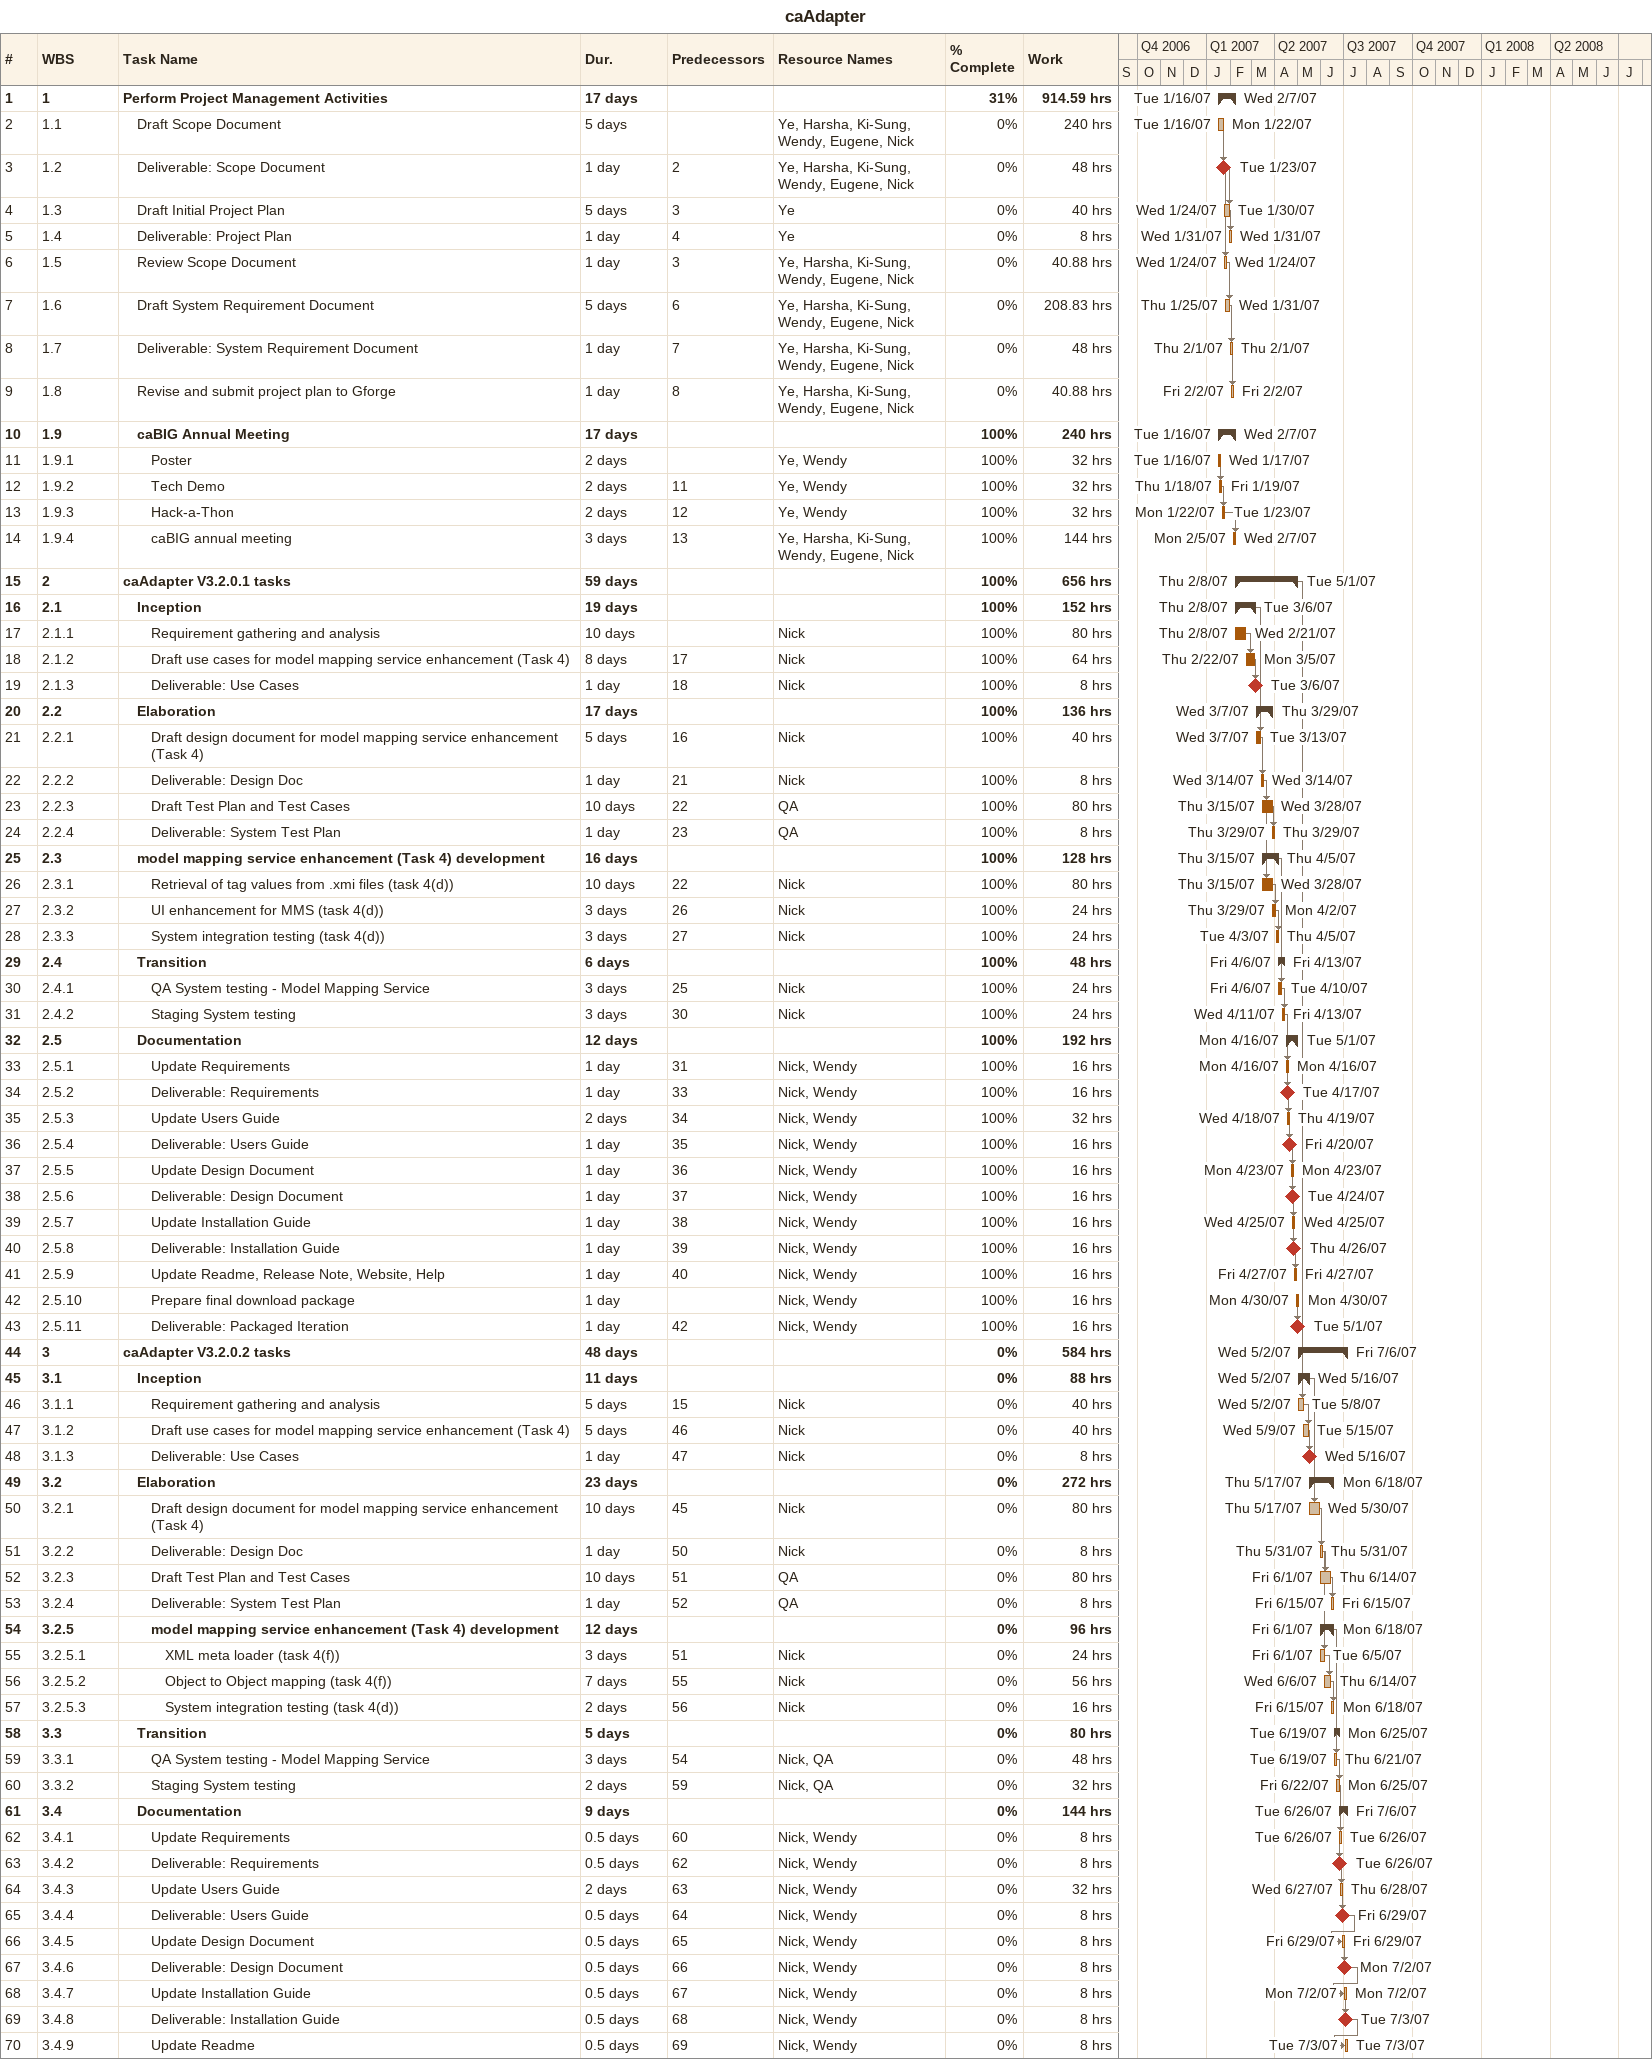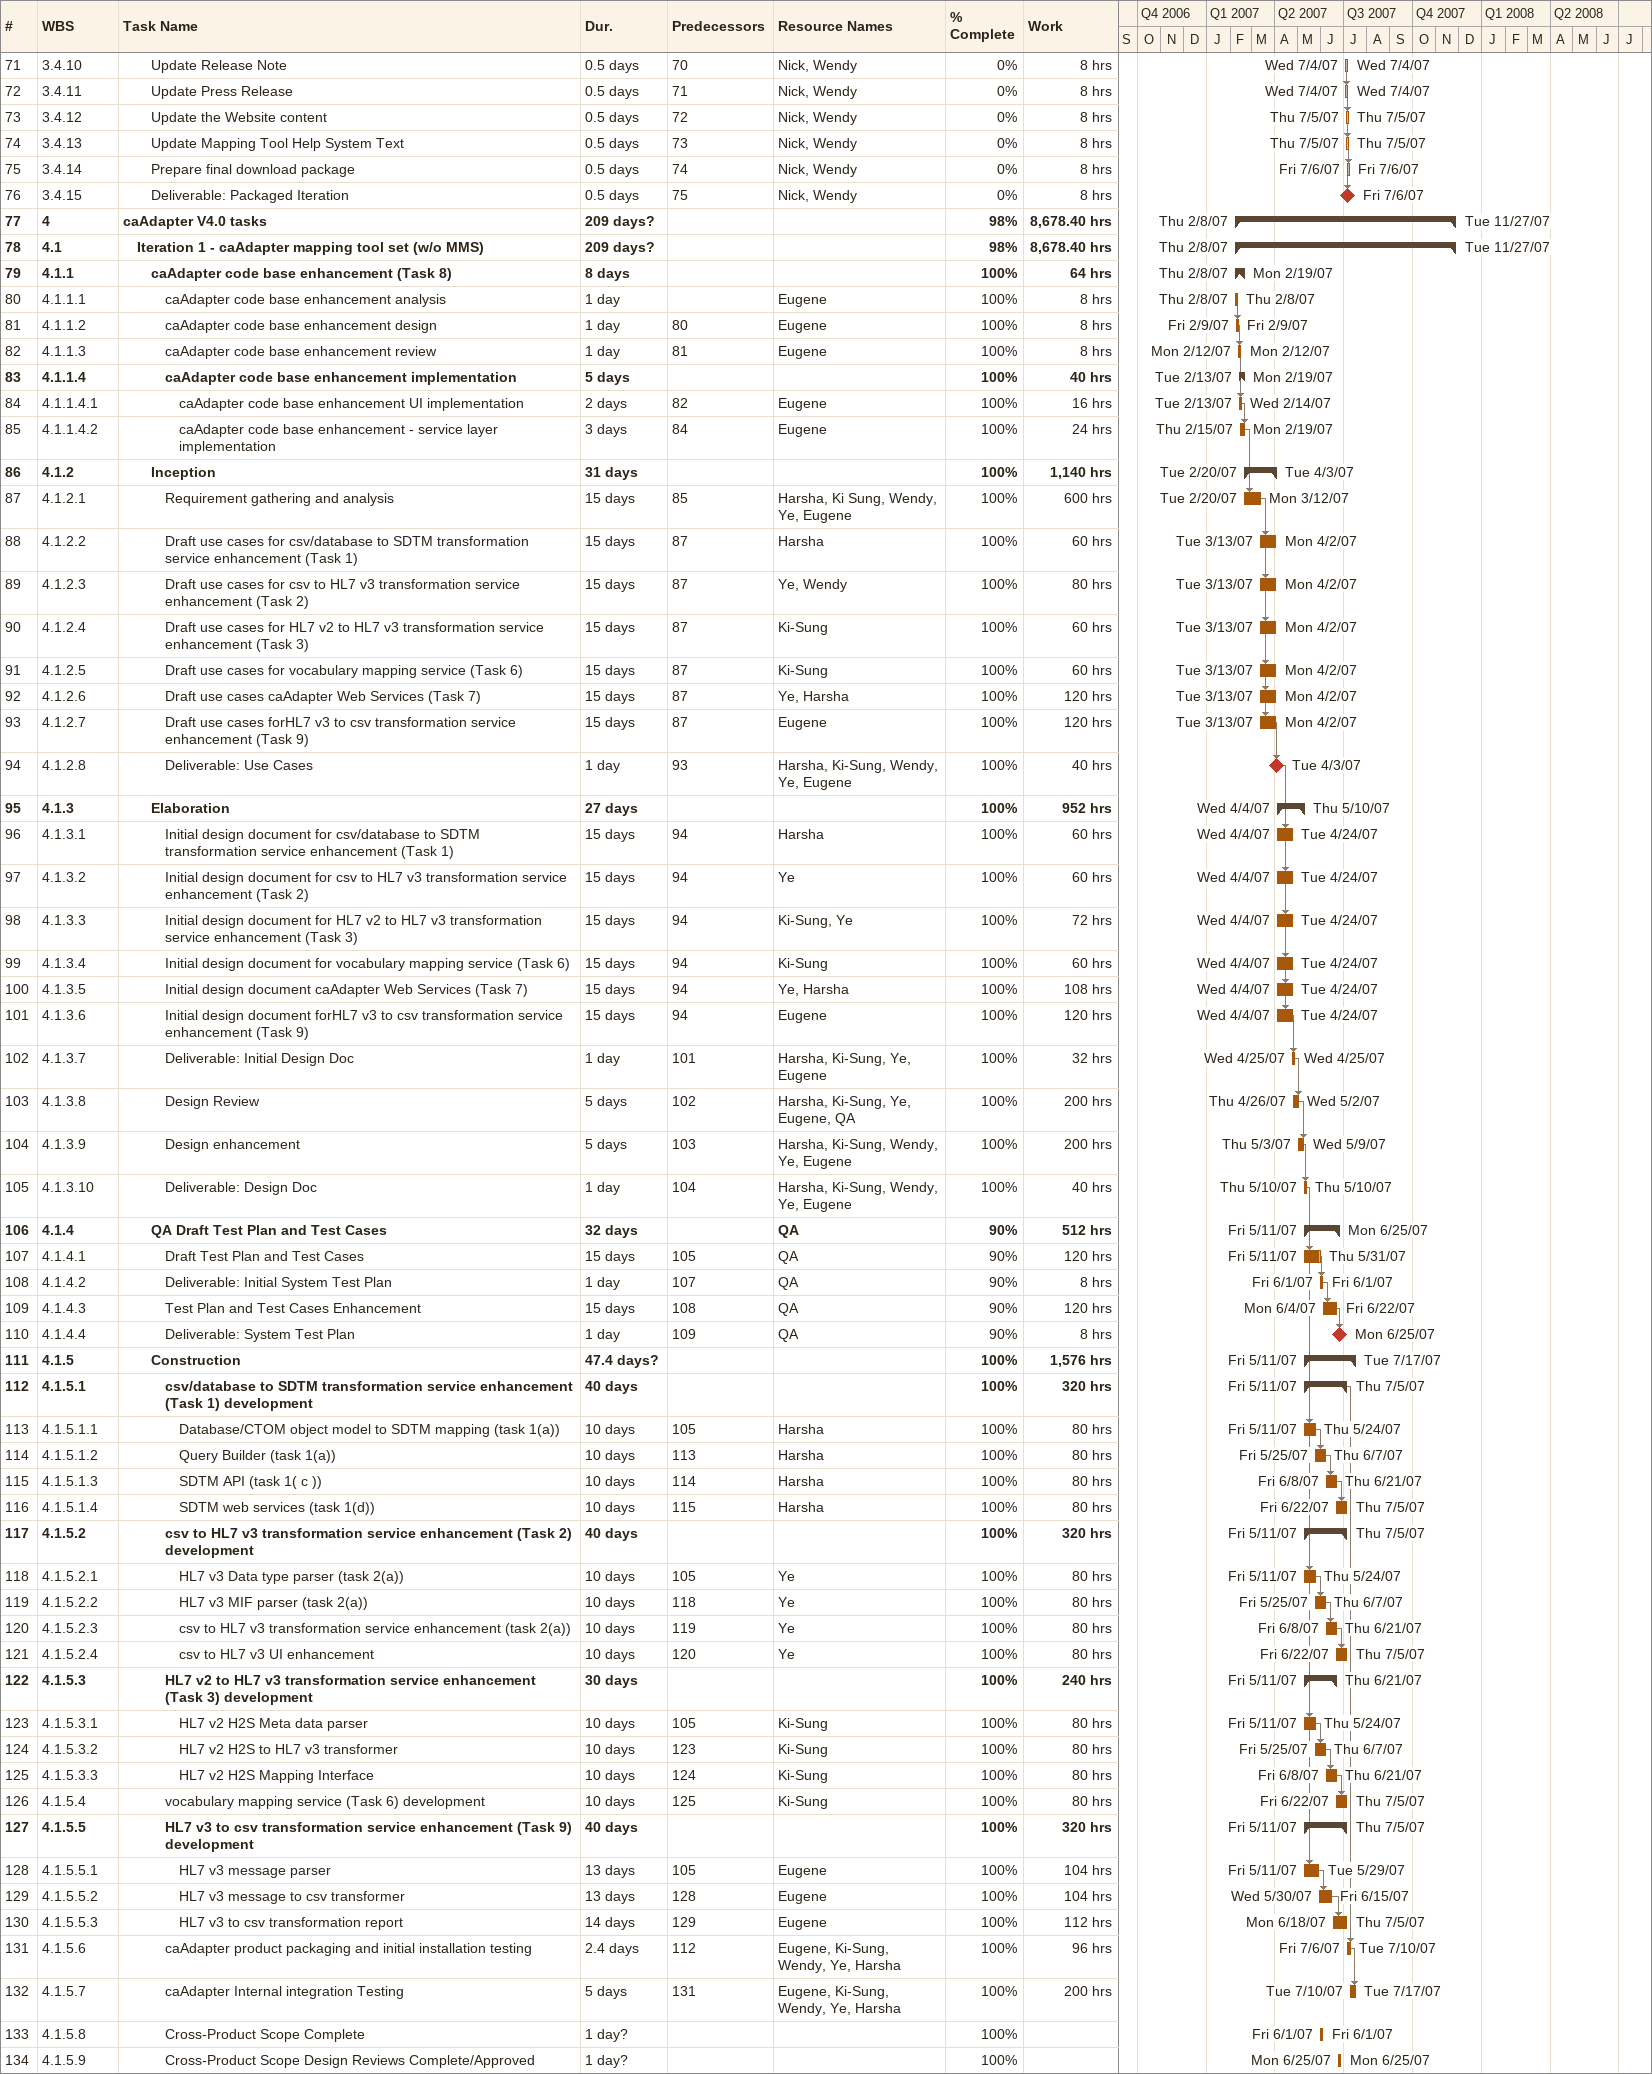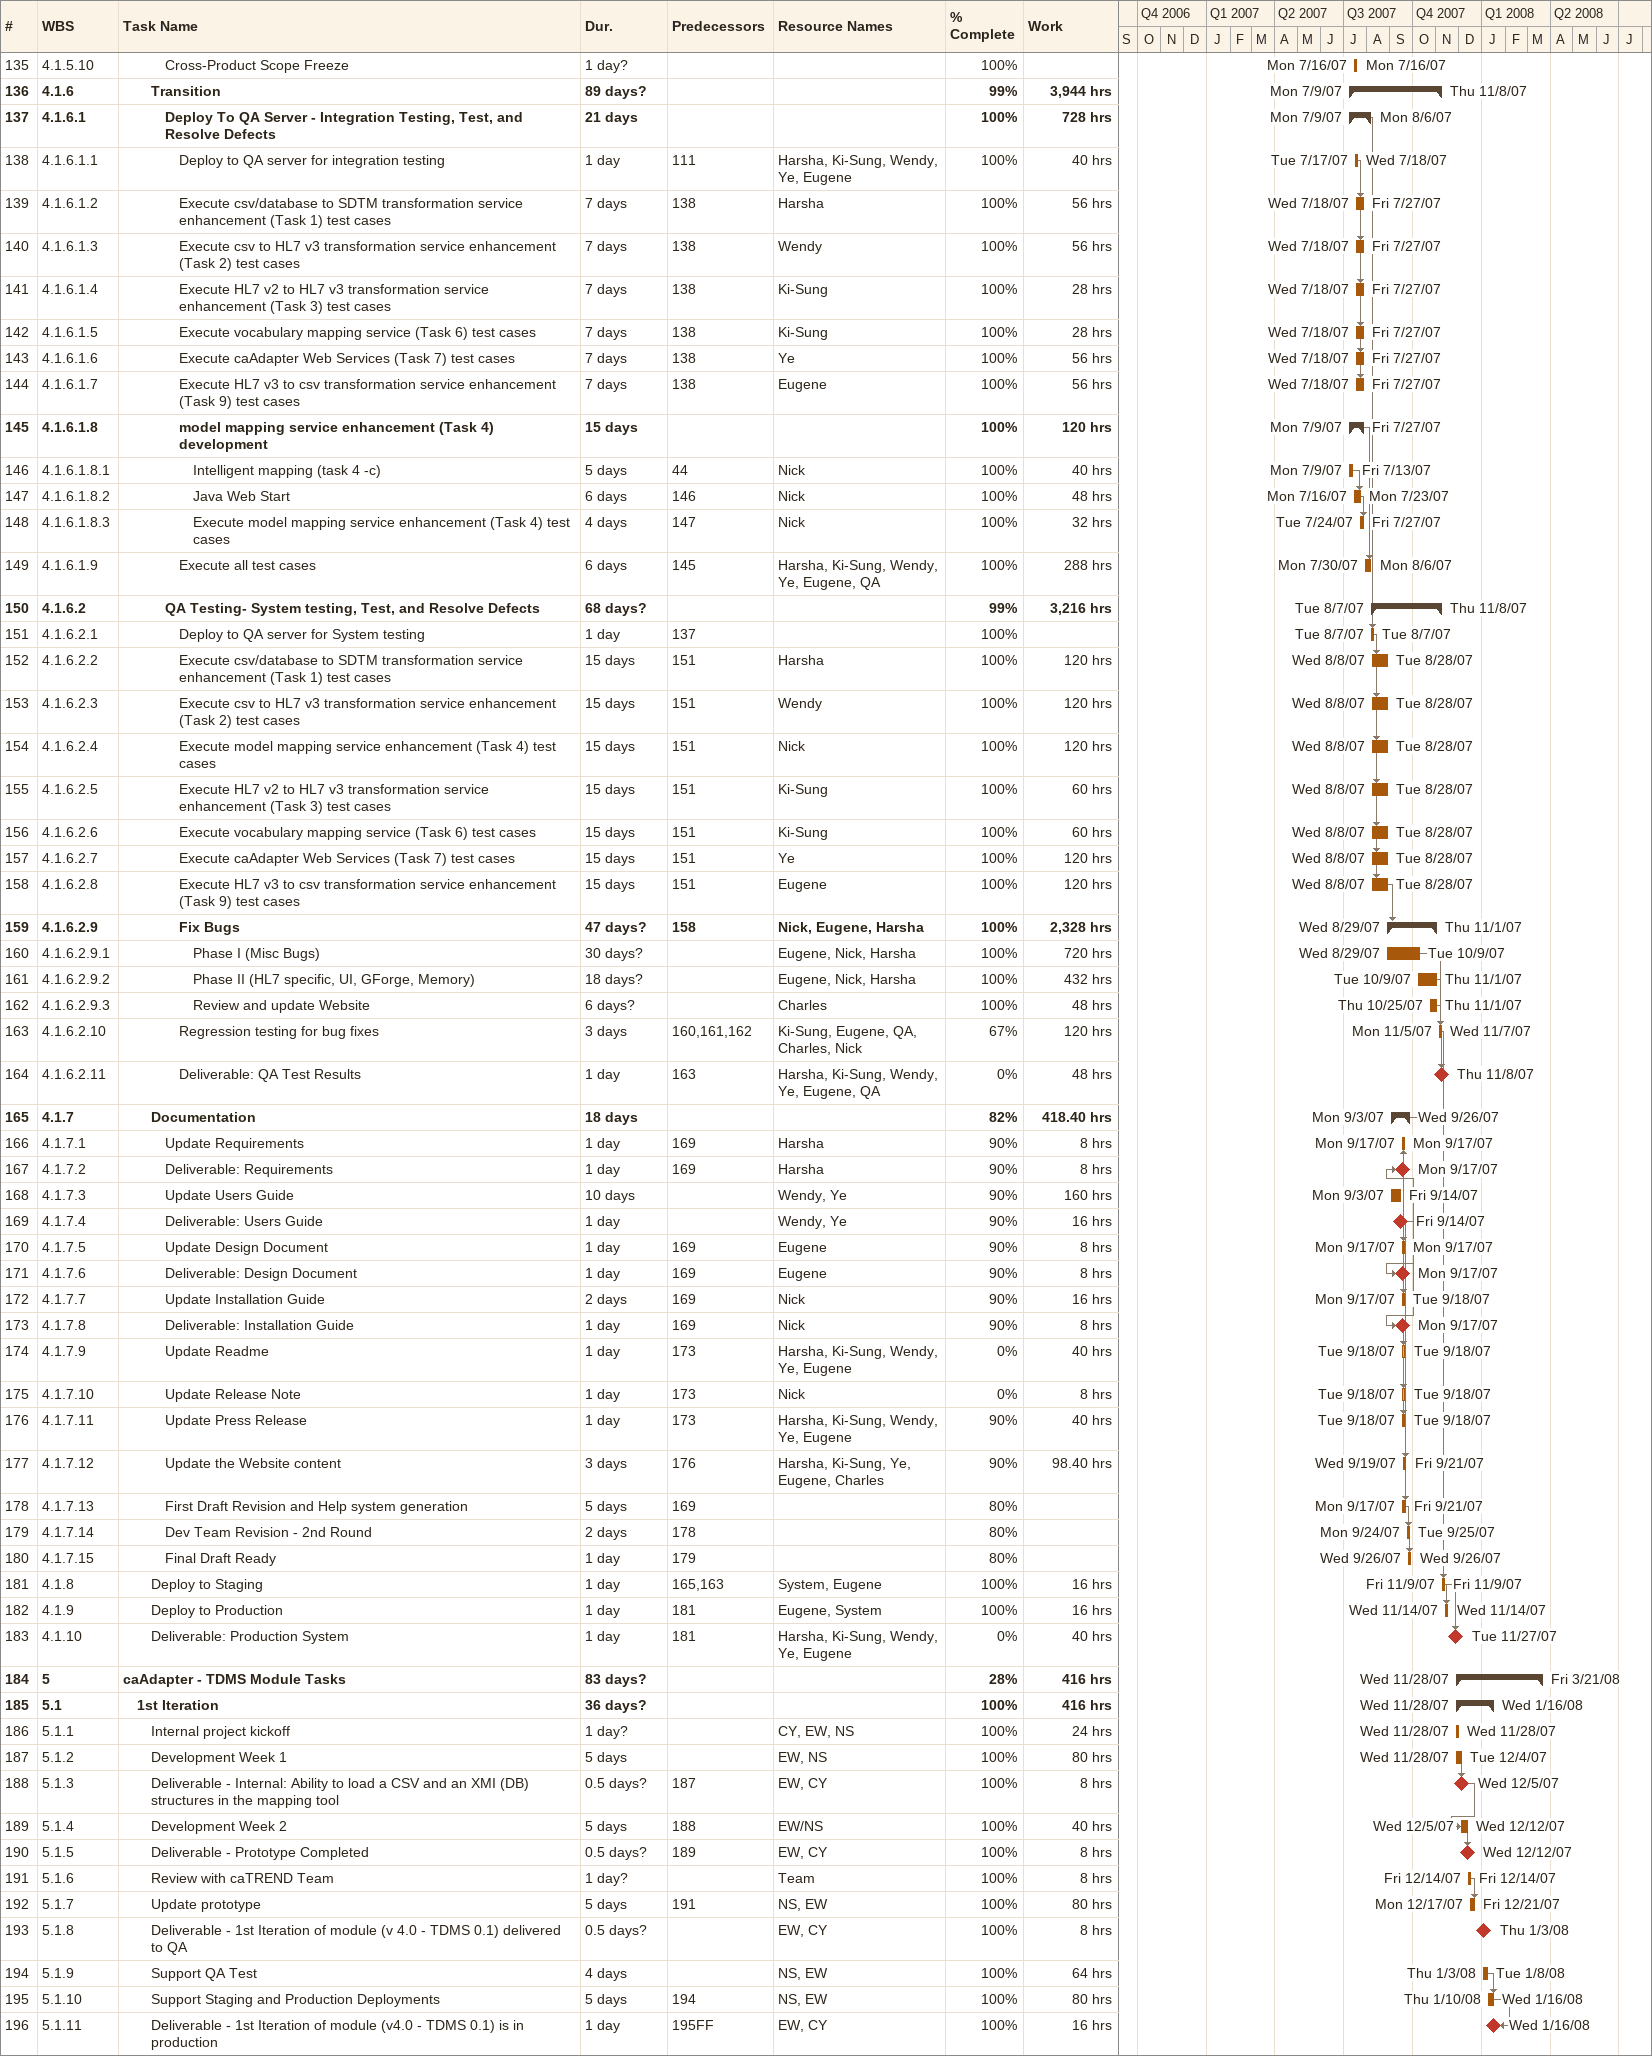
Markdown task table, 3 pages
caAdapter

| ID | WBS | Task | Duration | Start | Finish | Predecessors | Resources | % complete | Work (h) |
|---|---|---|---|---|---|---|---|---|---|
| 1 | 1 | **Perform Project Management Activities** | 17d | 2007-01-16 | 2007-02-07 |  |  | 31 | 914.59 |
| 2 | 1.1 | Draft Scope Document | 5d | 2007-01-16 | 2007-01-22 |  | Ye, Harsha, Ki-Sung, Wendy, Eugene, Nick | 0 | 240 |
| 3 | 1.2 | Deliverable: Scope Document | 1d | 2007-01-23 | 2007-01-23 | 2 | Ye, Harsha, Ki-Sung, Wendy, Eugene, Nick | 0 | 48 |
| 4 | 1.3 | Draft Initial Project Plan | 5d | 2007-01-24 | 2007-01-30 | 3 | Ye | 0 | 40 |
| 5 | 1.4 | Deliverable: Project Plan | 1d | 2007-01-31 | 2007-01-31 | 4 | Ye | 0 | 8 |
| 6 | 1.5 | Review Scope Document | 1d | 2007-01-24 | 2007-01-24 | 3 | Ye, Harsha, Ki-Sung, Wendy, Eugene, Nick | 0 | 40.88 |
| 7 | 1.6 | Draft System Requirement Document | 5d | 2007-01-25 | 2007-01-31 | 6 | Ye, Harsha, Ki-Sung, Wendy, Eugene, Nick | 0 | 208.83 |
| 8 | 1.7 | Deliverable: System Requirement Document | 1d | 2007-02-01 | 2007-02-01 | 7 | Ye, Harsha, Ki-Sung, Wendy, Eugene, Nick | 0 | 48 |
| 9 | 1.8 | Revise and submit project plan to Gforge | 1d | 2007-02-02 | 2007-02-02 | 8 | Ye, Harsha, Ki-Sung, Wendy, Eugene, Nick | 0 | 40.88 |
| 10 | 1.9 | **caBIG Annual Meeting** | 17d | 2007-01-16 | 2007-02-07 |  |  | 100 | 240 |
| 11 | 1.9.1 | Poster | 2d | 2007-01-16 | 2007-01-17 |  | Ye, Wendy | 100 | 32 |
| 12 | 1.9.2 | Tech Demo | 2d | 2007-01-18 | 2007-01-19 | 11 | Ye, Wendy | 100 | 32 |
| 13 | 1.9.3 | Hack-a-Thon | 2d | 2007-01-22 | 2007-01-23 | 12 | Ye, Wendy | 100 | 32 |
| 14 | 1.9.4 | caBIG annual meeting | 3d | 2007-02-05 | 2007-02-07 | 13 | Ye, Harsha, Ki-Sung, Wendy, Eugene, Nick | 100 | 144 |
| 15 | 2 | **caAdapter V3.2.0.1 tasks** | 59d | 2007-02-08 | 2007-05-01 |  |  | 100 | 656 |
| 16 | 2.1 | **Inception** | 19d | 2007-02-08 | 2007-03-06 |  |  | 100 | 152 |
| 17 | 2.1.1 | Requirement gathering and analysis | 10d | 2007-02-08 | 2007-02-21 |  | Nick | 100 | 80 |
| 18 | 2.1.2 | Draft use cases for model mapping service enhancement (Task 4) | 8d | 2007-02-22 | 2007-03-05 | 17 | Nick | 100 | 64 |
| 19 | 2.1.3 | Deliverable: Use Cases | 1d | 2007-03-06 | 2007-03-06 | 18 | Nick | 100 | 8 |
| 20 | 2.2 | **Elaboration** | 17d | 2007-03-07 | 2007-03-29 |  |  | 100 | 136 |
| 21 | 2.2.1 | Draft design document for model mapping service enhancement (Task 4) | 5d | 2007-03-07 | 2007-03-13 | 16 | Nick | 100 | 40 |
| 22 | 2.2.2 | Deliverable: Design Doc | 1d | 2007-03-14 | 2007-03-14 | 21 | Nick | 100 | 8 |
| 23 | 2.2.3 | Draft Test Plan and Test Cases | 10d | 2007-03-15 | 2007-03-28 | 22 | QA | 100 | 80 |
| 24 | 2.2.4 | Deliverable: System Test Plan | 1d | 2007-03-29 | 2007-03-29 | 23 | QA | 100 | 8 |
| 25 | 2.3 | **model mapping service enhancement (Task 4) development** | 16d | 2007-03-15 | 2007-04-05 |  |  | 100 | 128 |
| 26 | 2.3.1 | Retrieval of tag values from .xmi files (task 4(d)) | 10d | 2007-03-15 | 2007-03-28 | 22 | Nick | 100 | 80 |
| 27 | 2.3.2 | UI enhancement for MMS (task 4(d)) | 3d | 2007-03-29 | 2007-04-02 | 26 | Nick | 100 | 24 |
| 28 | 2.3.3 | System integration testing (task 4(d)) | 3d | 2007-04-03 | 2007-04-05 | 27 | Nick | 100 | 24 |
| 29 | 2.4 | **Transition** | 6d | 2007-04-06 | 2007-04-13 |  |  | 100 | 48 |
| 30 | 2.4.1 | QA System testing - Model Mapping Service | 3d | 2007-04-06 | 2007-04-10 | 25 | Nick | 100 | 24 |
| 31 | 2.4.2 | Staging System testing | 3d | 2007-04-11 | 2007-04-13 | 30 | Nick | 100 | 24 |
| 32 | 2.5 | **Documentation** | 12d | 2007-04-16 | 2007-05-01 |  |  | 100 | 192 |
| 33 | 2.5.1 | Update Requirements | 1d | 2007-04-16 | 2007-04-16 | 31 | Nick, Wendy | 100 | 16 |
| 34 | 2.5.2 | Deliverable: Requirements | 1d | 2007-04-17 | 2007-04-17 | 33 | Nick, Wendy | 100 | 16 |
| 35 | 2.5.3 | Update Users Guide | 2d | 2007-04-18 | 2007-04-19 | 34 | Nick, Wendy | 100 | 32 |
| 36 | 2.5.4 | Deliverable: Users Guide | 1d | 2007-04-20 | 2007-04-20 | 35 | Nick, Wendy | 100 | 16 |
| 37 | 2.5.5 | Update Design Document | 1d | 2007-04-23 | 2007-04-23 | 36 | Nick, Wendy | 100 | 16 |
| 38 | 2.5.6 | Deliverable: Design Document | 1d | 2007-04-24 | 2007-04-24 | 37 | Nick, Wendy | 100 | 16 |
| 39 | 2.5.7 | Update Installation Guide | 1d | 2007-04-25 | 2007-04-25 | 38 | Nick, Wendy | 100 | 16 |
| 40 | 2.5.8 | Deliverable: Installation Guide | 1d | 2007-04-26 | 2007-04-26 | 39 | Nick, Wendy | 100 | 16 |
| 41 | 2.5.9 | Update Readme, Release Note, Website, Help | 1d | 2007-04-27 | 2007-04-27 | 40 | Nick, Wendy | 100 | 16 |
| 42 | 2.5.10 | Prepare final download package | 1d | 2007-04-30 | 2007-04-30 |  | Nick, Wendy | 100 | 16 |
| 43 | 2.5.11 | Deliverable: Packaged Iteration | 1d | 2007-05-01 | 2007-05-01 | 42 | Nick, Wendy | 100 | 16 |
| 44 | 3 | **caAdapter V3.2.0.2 tasks** | 48d | 2007-05-02 | 2007-07-06 |  |  | 0 | 584 |
| 45 | 3.1 | **Inception** | 11d | 2007-05-02 | 2007-05-16 |  |  | 0 | 88 |
| 46 | 3.1.1 | Requirement gathering and analysis | 5d | 2007-05-02 | 2007-05-08 | 15 | Nick | 0 | 40 |
| 47 | 3.1.2 | Draft use cases for model mapping service enhancement (Task 4) | 5d | 2007-05-09 | 2007-05-15 | 46 | Nick | 0 | 40 |
| 48 | 3.1.3 | Deliverable: Use Cases | 1d | 2007-05-16 | 2007-05-16 | 47 | Nick | 0 | 8 |
| 49 | 3.2 | **Elaboration** | 23d | 2007-05-17 | 2007-06-18 |  |  | 0 | 272 |
| 50 | 3.2.1 | Draft design document for model mapping service enhancement (Task 4) | 10d | 2007-05-17 | 2007-05-30 | 45 | Nick | 0 | 80 |
| 51 | 3.2.2 | Deliverable: Design Doc | 1d | 2007-05-31 | 2007-05-31 | 50 | Nick | 0 | 8 |
| 52 | 3.2.3 | Draft Test Plan and Test Cases | 10d | 2007-06-01 | 2007-06-14 | 51 | QA | 0 | 80 |
| 53 | 3.2.4 | Deliverable: System Test Plan | 1d | 2007-06-15 | 2007-06-15 | 52 | QA | 0 | 8 |
| 54 | 3.2.5 | **model mapping service enhancement (Task 4) development** | 12d | 2007-06-01 | 2007-06-18 |  |  | 0 | 96 |
| 55 | 3.2.5.1 | XML meta loader (task 4(f)) | 3d | 2007-06-01 | 2007-06-05 | 51 | Nick | 0 | 24 |
| 56 | 3.2.5.2 | Object to Object mapping (task 4(f)) | 7d | 2007-06-06 | 2007-06-14 | 55 | Nick | 0 | 56 |
| 57 | 3.2.5.3 | System integration testing (task 4(d)) | 2d | 2007-06-15 | 2007-06-18 | 56 | Nick | 0 | 16 |
| 58 | 3.3 | **Transition** | 5d | 2007-06-19 | 2007-06-25 |  |  | 0 | 80 |
| 59 | 3.3.1 | QA System testing - Model Mapping Service | 3d | 2007-06-19 | 2007-06-21 | 54 | Nick, QA | 0 | 48 |
| 60 | 3.3.2 | Staging System testing | 2d | 2007-06-22 | 2007-06-25 | 59 | Nick, QA | 0 | 32 |
| 61 | 3.4 | **Documentation** | 9d | 2007-06-26 | 2007-07-06 |  |  | 0 | 144 |
| 62 | 3.4.1 | Update Requirements | 0.5d | 2007-06-26 | 2007-06-26 | 60 | Nick, Wendy | 0 | 8 |
| 63 | 3.4.2 | Deliverable: Requirements | 0.5d | 2007-06-26 | 2007-06-26 | 62 | Nick, Wendy | 0 | 8 |
| 64 | 3.4.3 | Update Users Guide | 2d | 2007-06-27 | 2007-06-28 | 63 | Nick, Wendy | 0 | 32 |
| 65 | 3.4.4 | Deliverable: Users Guide | 0.5d | 2007-06-29 | 2007-06-29 | 64 | Nick, Wendy | 0 | 8 |
| 66 | 3.4.5 | Update Design Document | 0.5d | 2007-06-29 | 2007-06-29 | 65 | Nick, Wendy | 0 | 8 |
| 67 | 3.4.6 | Deliverable: Design Document | 0.5d | 2007-07-02 | 2007-07-02 | 66 | Nick, Wendy | 0 | 8 |
| 68 | 3.4.7 | Update Installation Guide | 0.5d | 2007-07-02 | 2007-07-02 | 67 | Nick, Wendy | 0 | 8 |
| 69 | 3.4.8 | Deliverable: Installation Guide | 0.5d | 2007-07-03 | 2007-07-03 | 68 | Nick, Wendy | 0 | 8 |
| 70 | 3.4.9 | Update Readme | 0.5d | 2007-07-03 | 2007-07-03 | 69 | Nick, Wendy | 0 | 8 |
| 71 | 3.4.10 | Update Release Note | 0.5d | 2007-07-04 | 2007-07-04 | 70 | Nick, Wendy | 0 | 8 |
| 72 | 3.4.11 | Update Press Release | 0.5d | 2007-07-04 | 2007-07-04 | 71 | Nick, Wendy | 0 | 8 |
| 73 | 3.4.12 | Update the Website content | 0.5d | 2007-07-05 | 2007-07-05 | 72 | Nick, Wendy | 0 | 8 |
| 74 | 3.4.13 | Update Mapping Tool Help System Text | 0.5d | 2007-07-05 | 2007-07-05 | 73 | Nick, Wendy | 0 | 8 |
| 75 | 3.4.14 | Prepare final download package | 0.5d | 2007-07-06 | 2007-07-06 | 74 | Nick, Wendy | 0 | 8 |
| 76 | 3.4.15 | Deliverable: Packaged Iteration | 0.5d | 2007-07-06 | 2007-07-06 | 75 | Nick, Wendy | 0 | 8 |
| 77 | 4 | **caAdapter V4.0 tasks** | 209d? | 2007-02-08 | 2007-11-27 |  |  | 98 | 8678.40 |
| 78 | 4.1 | **Iteration 1 - caAdapter mapping tool set (w/o MMS)** | 209d? | 2007-02-08 | 2007-11-27 |  |  | 98 | 8678.40 |
| 79 | 4.1.1 | **caAdapter code base enhancement (Task 8)** | 8d | 2007-02-08 | 2007-02-19 |  |  | 100 | 64 |
| 80 | 4.1.1.1 | caAdapter code base enhancement analysis | 1d | 2007-02-08 | 2007-02-08 |  | Eugene | 100 | 8 |
| 81 | 4.1.1.2 | caAdapter code base enhancement design | 1d | 2007-02-09 | 2007-02-09 | 80 | Eugene | 100 | 8 |
| 82 | 4.1.1.3 | caAdapter code base enhancement review | 1d | 2007-02-12 | 2007-02-12 | 81 | Eugene | 100 | 8 |
| 83 | 4.1.1.4 | **caAdapter code base enhancement implementation** | 5d | 2007-02-13 | 2007-02-19 |  |  | 100 | 40 |
| 84 | 4.1.1.4.1 | caAdapter code base enhancement UI implementation | 2d | 2007-02-13 | 2007-02-14 | 82 | Eugene | 100 | 16 |
| 85 | 4.1.1.4.2 | caAdapter code base enhancement - service layer implementation | 3d | 2007-02-15 | 2007-02-19 | 84 | Eugene | 100 | 24 |
| 86 | 4.1.2 | **Inception** | 31d | 2007-02-20 | 2007-04-03 |  |  | 100 | 1140 |
| 87 | 4.1.2.1 | Requirement gathering and analysis | 15d | 2007-02-20 | 2007-03-12 | 85 | Harsha, Ki Sung, Wendy, Ye, Eugene | 100 | 600 |
| 88 | 4.1.2.2 | Draft use cases for csv/database to SDTM transformation service enhancement (Task 1) | 15d | 2007-03-13 | 2007-04-02 | 87 | Harsha | 100 | 60 |
| 89 | 4.1.2.3 | Draft use cases for csv to HL7 v3 transformation service enhancement (Task 2) | 15d | 2007-03-13 | 2007-04-02 | 87 | Ye, Wendy | 100 | 80 |
| 90 | 4.1.2.4 | Draft use cases for HL7 v2 to HL7 v3 transformation service enhancement (Task 3) | 15d | 2007-03-13 | 2007-04-02 | 87 | Ki-Sung | 100 | 60 |
| 91 | 4.1.2.5 | Draft use cases for vocabulary mapping service (Task 6) | 15d | 2007-03-13 | 2007-04-02 | 87 | Ki-Sung | 100 | 60 |
| 92 | 4.1.2.6 | Draft use cases caAdapter Web Services (Task 7) | 15d | 2007-03-13 | 2007-04-02 | 87 | Ye, Harsha | 100 | 120 |
| 93 | 4.1.2.7 | Draft use cases forHL7 v3 to csv transformation service enhancement (Task 9) | 15d | 2007-03-13 | 2007-04-02 | 87 | Eugene | 100 | 120 |
| 94 | 4.1.2.8 | Deliverable: Use Cases | 1d | 2007-04-03 | 2007-04-03 | 93 | Harsha, Ki-Sung, Wendy, Ye, Eugene | 100 | 40 |
| 95 | 4.1.3 | **Elaboration** | 27d | 2007-04-04 | 2007-05-10 |  |  | 100 | 952 |
| 96 | 4.1.3.1 | Initial design document for csv/database to SDTM transformation service enhancement (Task 1) | 15d | 2007-04-04 | 2007-04-24 | 94 | Harsha | 100 | 60 |
| 97 | 4.1.3.2 | Initial design document for csv to HL7 v3 transformation service enhancement (Task 2) | 15d | 2007-04-04 | 2007-04-24 | 94 | Ye | 100 | 60 |
| 98 | 4.1.3.3 | Initial design document for HL7 v2 to HL7 v3 transformation service enhancement (Task 3) | 15d | 2007-04-04 | 2007-04-24 | 94 | Ki-Sung, Ye | 100 | 72 |
| 99 | 4.1.3.4 | Initial design document for vocabulary mapping service (Task 6) | 15d | 2007-04-04 | 2007-04-24 | 94 | Ki-Sung | 100 | 60 |
| 100 | 4.1.3.5 | Initial design document caAdapter Web Services (Task 7) | 15d | 2007-04-04 | 2007-04-24 | 94 | Ye, Harsha | 100 | 108 |
| 101 | 4.1.3.6 | Initial design document forHL7 v3 to csv transformation service enhancement (Task 9) | 15d | 2007-04-04 | 2007-04-24 | 94 | Eugene | 100 | 120 |
| 102 | 4.1.3.7 | Deliverable: Initial Design Doc | 1d | 2007-04-25 | 2007-04-25 | 101 | Harsha, Ki-Sung, Ye, Eugene | 100 | 32 |
| 103 | 4.1.3.8 | Design Review | 5d | 2007-04-26 | 2007-05-02 | 102 | Harsha, Ki-Sung, Ye, Eugene, QA | 100 | 200 |
| 104 | 4.1.3.9 | Design enhancement | 5d | 2007-05-03 | 2007-05-09 | 103 | Harsha, Ki-Sung, Wendy, Ye, Eugene | 100 | 200 |
| 105 | 4.1.3.10 | Deliverable: Design Doc | 1d | 2007-05-10 | 2007-05-10 | 104 | Harsha, Ki-Sung, Wendy, Ye, Eugene | 100 | 40 |
| 106 | 4.1.4 | **QA Draft Test Plan and Test Cases** | 32d | 2007-05-11 | 2007-06-25 |  | QA | 90 | 512 |
| 107 | 4.1.4.1 | Draft Test Plan and Test Cases | 15d | 2007-05-11 | 2007-05-31 | 105 | QA | 90 | 120 |
| 108 | 4.1.4.2 | Deliverable: Initial System Test Plan | 1d | 2007-06-01 | 2007-06-01 | 107 | QA | 90 | 8 |
| 109 | 4.1.4.3 | Test Plan and Test Cases Enhancement | 15d | 2007-06-04 | 2007-06-22 | 108 | QA | 90 | 120 |
| 110 | 4.1.4.4 | Deliverable: System Test Plan | 1d | 2007-06-25 | 2007-06-25 | 109 | QA | 90 | 8 |
| 111 | 4.1.5 | **Construction** | 47.4d? | 2007-05-11 | 2007-07-17 |  |  | 100 | 1576 |
| 112 | 4.1.5.1 | **csv/database to SDTM transformation service enhancement (Task 1) development** | 40d | 2007-05-11 | 2007-07-05 |  |  | 100 | 320 |
| 113 | 4.1.5.1.1 | Database/CTOM object model to SDTM mapping (task 1(a)) | 10d | 2007-05-11 | 2007-05-24 | 105 | Harsha | 100 | 80 |
| 114 | 4.1.5.1.2 | Query Builder (task 1(a)) | 10d | 2007-05-25 | 2007-06-07 | 113 | Harsha | 100 | 80 |
| 115 | 4.1.5.1.3 | SDTM API (task 1( c )) | 10d | 2007-06-08 | 2007-06-21 | 114 | Harsha | 100 | 80 |
| 116 | 4.1.5.1.4 | SDTM web services (task 1(d)) | 10d | 2007-06-22 | 2007-07-05 | 115 | Harsha | 100 | 80 |
| 117 | 4.1.5.2 | **csv to HL7 v3 transformation service enhancement (Task 2) development** | 40d | 2007-05-11 | 2007-07-05 |  |  | 100 | 320 |
| 118 | 4.1.5.2.1 | HL7 v3 Data type parser (task 2(a)) | 10d | 2007-05-11 | 2007-05-24 | 105 | Ye | 100 | 80 |
| 119 | 4.1.5.2.2 | HL7 v3 MIF parser (task 2(a)) | 10d | 2007-05-25 | 2007-06-07 | 118 | Ye | 100 | 80 |
| 120 | 4.1.5.2.3 | csv to HL7 v3 transformation service enhancement (task 2(a)) | 10d | 2007-06-08 | 2007-06-21 | 119 | Ye | 100 | 80 |
| 121 | 4.1.5.2.4 | csv to HL7 v3 UI enhancement | 10d | 2007-06-22 | 2007-07-05 | 120 | Ye | 100 | 80 |
| 122 | 4.1.5.3 | **HL7 v2 to HL7 v3 transformation service enhancement (Task 3) development** | 30d | 2007-05-11 | 2007-06-21 |  |  | 100 | 240 |
| 123 | 4.1.5.3.1 | HL7 v2 H2S Meta data parser | 10d | 2007-05-11 | 2007-05-24 | 105 | Ki-Sung | 100 | 80 |
| 124 | 4.1.5.3.2 | HL7 v2 H2S to HL7 v3 transformer | 10d | 2007-05-25 | 2007-06-07 | 123 | Ki-Sung | 100 | 80 |
| 125 | 4.1.5.3.3 | HL7 v2 H2S Mapping Interface | 10d | 2007-06-08 | 2007-06-21 | 124 | Ki-Sung | 100 | 80 |
| 126 | 4.1.5.4 | vocabulary mapping service (Task 6) development | 10d | 2007-06-22 | 2007-07-05 | 125 | Ki-Sung | 100 | 80 |
| 127 | 4.1.5.5 | **HL7 v3 to csv transformation service enhancement (Task 9) development** | 40d | 2007-05-11 | 2007-07-05 |  |  | 100 | 320 |
| 128 | 4.1.5.5.1 | HL7 v3 message parser | 13d | 2007-05-11 | 2007-05-29 | 105 | Eugene | 100 | 104 |
| 129 | 4.1.5.5.2 | HL7 v3 message to csv transformer | 13d | 2007-05-30 | 2007-06-15 | 128 | Eugene | 100 | 104 |
| 130 | 4.1.5.5.3 | HL7 v3 to csv transformation report | 14d | 2007-06-18 | 2007-07-05 | 129 | Eugene | 100 | 112 |
| 131 | 4.1.5.6 | caAdapter product packaging and initial installation testing | 2.4d | 2007-07-06 | 2007-07-10 | 112 | Eugene, Ki-Sung, Wendy, Ye, Harsha | 100 | 96 |
| 132 | 4.1.5.7 | caAdapter Internal integration Testing | 5d | 2007-07-10 | 2007-07-17 | 131 | Eugene, Ki-Sung, Wendy, Ye, Harsha | 100 | 200 |
| 133 | 4.1.5.8 | Cross-Product Scope Complete | 1d? | 2007-06-01 | 2007-06-01 |  |  | 100 |  |
| 134 | 4.1.5.9 | Cross-Product Scope Design Reviews Complete/Approved | 1d? | 2007-06-25 | 2007-06-25 |  |  | 100 |  |
| 135 | 4.1.5.10 | Cross-Product Scope Freeze | 1d? | 2007-07-16 | 2007-07-16 |  |  | 100 |  |
| 136 | 4.1.6 | **Transition** | 89d? | 2007-07-09 | 2007-11-08 |  |  | 99 | 3944 |
| 137 | 4.1.6.1 | **Deploy To QA Server - Integration Testing, Test, and Resolve Defects** | 21d | 2007-07-09 | 2007-08-06 |  |  | 100 | 728 |
| 138 | 4.1.6.1.1 | Deploy to QA server for integration testing | 1d | 2007-07-17 | 2007-07-18 | 111 | Harsha, Ki-Sung, Wendy, Ye, Eugene | 100 | 40 |
| 139 | 4.1.6.1.2 | Execute csv/database to SDTM transformation service enhancement (Task 1) test cases | 7d | 2007-07-18 | 2007-07-27 | 138 | Harsha | 100 | 56 |
| 140 | 4.1.6.1.3 | Execute csv to HL7 v3 transformation service enhancement (Task 2) test cases | 7d | 2007-07-18 | 2007-07-27 | 138 | Wendy | 100 | 56 |
| 141 | 4.1.6.1.4 | Execute HL7 v2 to HL7 v3 transformation service enhancement (Task 3) test cases | 7d | 2007-07-18 | 2007-07-27 | 138 | Ki-Sung | 100 | 28 |
| 142 | 4.1.6.1.5 | Execute vocabulary mapping service (Task 6) test cases | 7d | 2007-07-18 | 2007-07-27 | 138 | Ki-Sung | 100 | 28 |
| 143 | 4.1.6.1.6 | Execute caAdapter Web Services (Task 7) test cases | 7d | 2007-07-18 | 2007-07-27 | 138 | Ye | 100 | 56 |
| 144 | 4.1.6.1.7 | Execute HL7 v3 to csv transformation service enhancement (Task 9) test cases | 7d | 2007-07-18 | 2007-07-27 | 138 | Eugene | 100 | 56 |
| 145 | 4.1.6.1.8 | **model mapping service enhancement (Task 4) development** | 15d | 2007-07-09 | 2007-07-27 |  |  | 100 | 120 |
| 146 | 4.1.6.1.8.1 | Intelligent mapping (task 4 -c) | 5d | 2007-07-09 | 2007-07-13 | 44 | Nick | 100 | 40 |
| 147 | 4.1.6.1.8.2 | Java Web Start | 6d | 2007-07-16 | 2007-07-23 | 146 | Nick | 100 | 48 |
| 148 | 4.1.6.1.8.3 | Execute model mapping service enhancement (Task 4) test cases | 4d | 2007-07-24 | 2007-07-27 | 147 | Nick | 100 | 32 |
| 149 | 4.1.6.1.9 | Execute all test cases | 6d | 2007-07-30 | 2007-08-06 | 145 | Harsha, Ki-Sung, Wendy, Ye, Eugene, QA | 100 | 288 |
| 150 | 4.1.6.2 | **QA Testing- System testing, Test, and Resolve Defects** | 68d? | 2007-08-07 | 2007-11-08 |  |  | 99 | 3216 |
| 151 | 4.1.6.2.1 | Deploy to QA server for System testing | 1d | 2007-08-07 | 2007-08-07 | 137 |  | 100 |  |
| 152 | 4.1.6.2.2 | Execute csv/database to SDTM transformation service enhancement (Task 1) test cases | 15d | 2007-08-08 | 2007-08-28 | 151 | Harsha | 100 | 120 |
| 153 | 4.1.6.2.3 | Execute csv to HL7 v3 transformation service enhancement (Task 2) test cases | 15d | 2007-08-08 | 2007-08-28 | 151 | Wendy | 100 | 120 |
| 154 | 4.1.6.2.4 | Execute model mapping service enhancement (Task 4) test cases | 15d | 2007-08-08 | 2007-08-28 | 151 | Nick | 100 | 120 |
| 155 | 4.1.6.2.5 | Execute HL7 v2 to HL7 v3 transformation service enhancement (Task 3) test cases | 15d | 2007-08-08 | 2007-08-28 | 151 | Ki-Sung | 100 | 60 |
| 156 | 4.1.6.2.6 | Execute vocabulary mapping service (Task 6) test cases | 15d | 2007-08-08 | 2007-08-28 | 151 | Ki-Sung | 100 | 60 |
| 157 | 4.1.6.2.7 | Execute caAdapter Web Services (Task 7) test cases | 15d | 2007-08-08 | 2007-08-28 | 151 | Ye | 100 | 120 |
| 158 | 4.1.6.2.8 | Execute HL7 v3 to csv transformation service enhancement (Task 9) test cases | 15d | 2007-08-08 | 2007-08-28 | 151 | Eugene | 100 | 120 |
| 159 | 4.1.6.2.9 | **Fix Bugs** | 47d? | 2007-08-29 | 2007-11-01 | 158 | Nick, Eugene, Harsha | 100 | 2328 |
| 160 | 4.1.6.2.9.1 | Phase I (Misc Bugs) | 30d? | 2007-08-29 | 2007-10-09 |  | Eugene, Nick, Harsha | 100 | 720 |
| 161 | 4.1.6.2.9.2 | Phase II (HL7 specific, UI, GForge, Memory) | 18d? | 2007-10-09 | 2007-11-01 |  | Eugene, Nick, Harsha | 100 | 432 |
| 162 | 4.1.6.2.9.3 | Review and update Website | 6d? | 2007-10-25 | 2007-11-01 |  | Charles | 100 | 48 |
| 163 | 4.1.6.2.10 | Regression testing for bug fixes | 3d | 2007-11-05 | 2007-11-07 | 160, 161, 162 | Ki-Sung, Eugene, QA, Charles, Nick | 67 | 120 |
| 164 | 4.1.6.2.11 | Deliverable: QA Test Results | 1d | 2007-11-08 | 2007-11-08 | 163 | Harsha, Ki-Sung, Wendy, Ye, Eugene, QA | 0 | 48 |
| 165 | 4.1.7 | **Documentation** | 18d | 2007-09-03 | 2007-09-26 |  |  | 82 | 418.40 |
| 166 | 4.1.7.1 | Update Requirements | 1d | 2007-09-17 | 2007-09-17 | 169 | Harsha | 90 | 8 |
| 167 | 4.1.7.2 | Deliverable: Requirements | 1d | 2007-09-17 | 2007-09-17 | 169 | Harsha | 90 | 8 |
| 168 | 4.1.7.3 | Update Users Guide | 10d | 2007-09-03 | 2007-09-14 |  | Wendy, Ye | 90 | 160 |
| 169 | 4.1.7.4 | Deliverable: Users Guide | 1d | 2007-09-14 | 2007-09-14 |  | Wendy, Ye | 90 | 16 |
| 170 | 4.1.7.5 | Update Design Document | 1d | 2007-09-17 | 2007-09-17 | 169 | Eugene | 90 | 8 |
| 171 | 4.1.7.6 | Deliverable: Design Document | 1d | 2007-09-17 | 2007-09-17 | 169 | Eugene | 90 | 8 |
| 172 | 4.1.7.7 | Update Installation Guide | 2d | 2007-09-17 | 2007-09-18 | 169 | Nick | 90 | 16 |
| 173 | 4.1.7.8 | Deliverable: Installation Guide | 1d | 2007-09-17 | 2007-09-17 | 169 | Nick | 90 | 8 |
| 174 | 4.1.7.9 | Update Readme | 1d | 2007-09-18 | 2007-09-18 | 173 | Harsha, Ki-Sung, Wendy, Ye, Eugene | 0 | 40 |
| 175 | 4.1.7.10 | Update Release Note | 1d | 2007-09-18 | 2007-09-18 | 173 | Nick | 0 | 8 |
| 176 | 4.1.7.11 | Update Press Release | 1d | 2007-09-18 | 2007-09-18 | 173 | Harsha, Ki-Sung, Wendy, Ye, Eugene | 90 | 40 |
| 177 | 4.1.7.12 | Update the Website content | 3d | 2007-09-19 | 2007-09-21 | 176 | Harsha, Ki-Sung, Ye, Eugene, Charles | 90 | 98.40 |
| 178 | 4.1.7.13 | First Draft Revision and Help system generation | 5d | 2007-09-17 | 2007-09-21 | 169 |  | 80 |  |
| 179 | 4.1.7.14 | Dev Team Revision - 2nd Round | 2d | 2007-09-24 | 2007-09-25 | 178 |  | 80 |  |
| 180 | 4.1.7.15 | Final Draft Ready | 1d | 2007-09-26 | 2007-09-26 | 179 |  | 80 |  |
| 181 | 4.1.8 | Deploy to Staging | 1d | 2007-11-09 | 2007-11-09 | 165, 163 | System, Eugene | 100 | 16 |
| 182 | 4.1.9 | Deploy to Production | 1d | 2007-11-14 | 2007-11-14 | 181 | Eugene, System | 100 | 16 |
| 183 | 4.1.10 | Deliverable: Production System | 1d | 2007-11-27 | 2007-11-27 | 181 | Harsha, Ki-Sung, Wendy, Ye, Eugene | 0 | 40 |
| 184 | 5 | **caAdapter - TDMS Module Tasks** | 83d? | 2007-11-28 | 2008-03-21 |  |  | 28 | 416 |
| 185 | 5.1 | **1st Iteration** | 36d? | 2007-11-28 | 2008-01-16 |  |  | 100 | 416 |
| 186 | 5.1.1 | Internal project kickoff | 1d? | 2007-11-28 | 2007-11-28 |  | CY, EW, NS | 100 | 24 |
| 187 | 5.1.2 | Development Week 1 | 5d | 2007-11-28 | 2007-12-04 |  | EW, NS | 100 | 80 |
| 188 | 5.1.3 | Deliverable - Internal: Ability to load a CSV and an XMI (DB) structures in the mapping tool | 0.5d? | 2007-12-05 | 2007-12-05 | 187 | EW, CY | 100 | 8 |
| 189 | 5.1.4 | Development Week 2 | 5d | 2007-12-05 | 2007-12-12 | 188 | EW/NS | 100 | 40 |
| 190 | 5.1.5 | Deliverable - Prototype Completed | 0.5d? | 2007-12-12 | 2007-12-12 | 189 | EW, CY | 100 | 8 |
| 191 | 5.1.6 | Review with caTREND Team | 1d? | 2007-12-14 | 2007-12-14 |  | Team | 100 | 8 |
| 192 | 5.1.7 | Update prototype | 5d | 2007-12-17 | 2007-12-21 | 191 | NS, EW | 100 | 80 |
| 193 | 5.1.8 | Deliverable - 1st Iteration of module (v 4.0 - TDMS 0.1) delivered to QA | 0.5d? | 2008-01-03 | 2008-01-03 |  | EW, CY | 100 | 8 |
| 194 | 5.1.9 | Support QA Test | 4d | 2008-01-03 | 2008-01-08 |  | NS, EW | 100 | 64 |
| 195 | 5.1.10 | Support Staging and Production Deployments | 5d | 2008-01-10 | 2008-01-16 | 194 | NS, EW | 100 | 80 |
| 196 | 5.1.11 | Deliverable - 1st Iteration of module (v4.0 - TDMS 0.1) is in production | 1d | 2008-01-16 | 2008-01-16 | 195FF | EW, CY | 100 | 16 |
